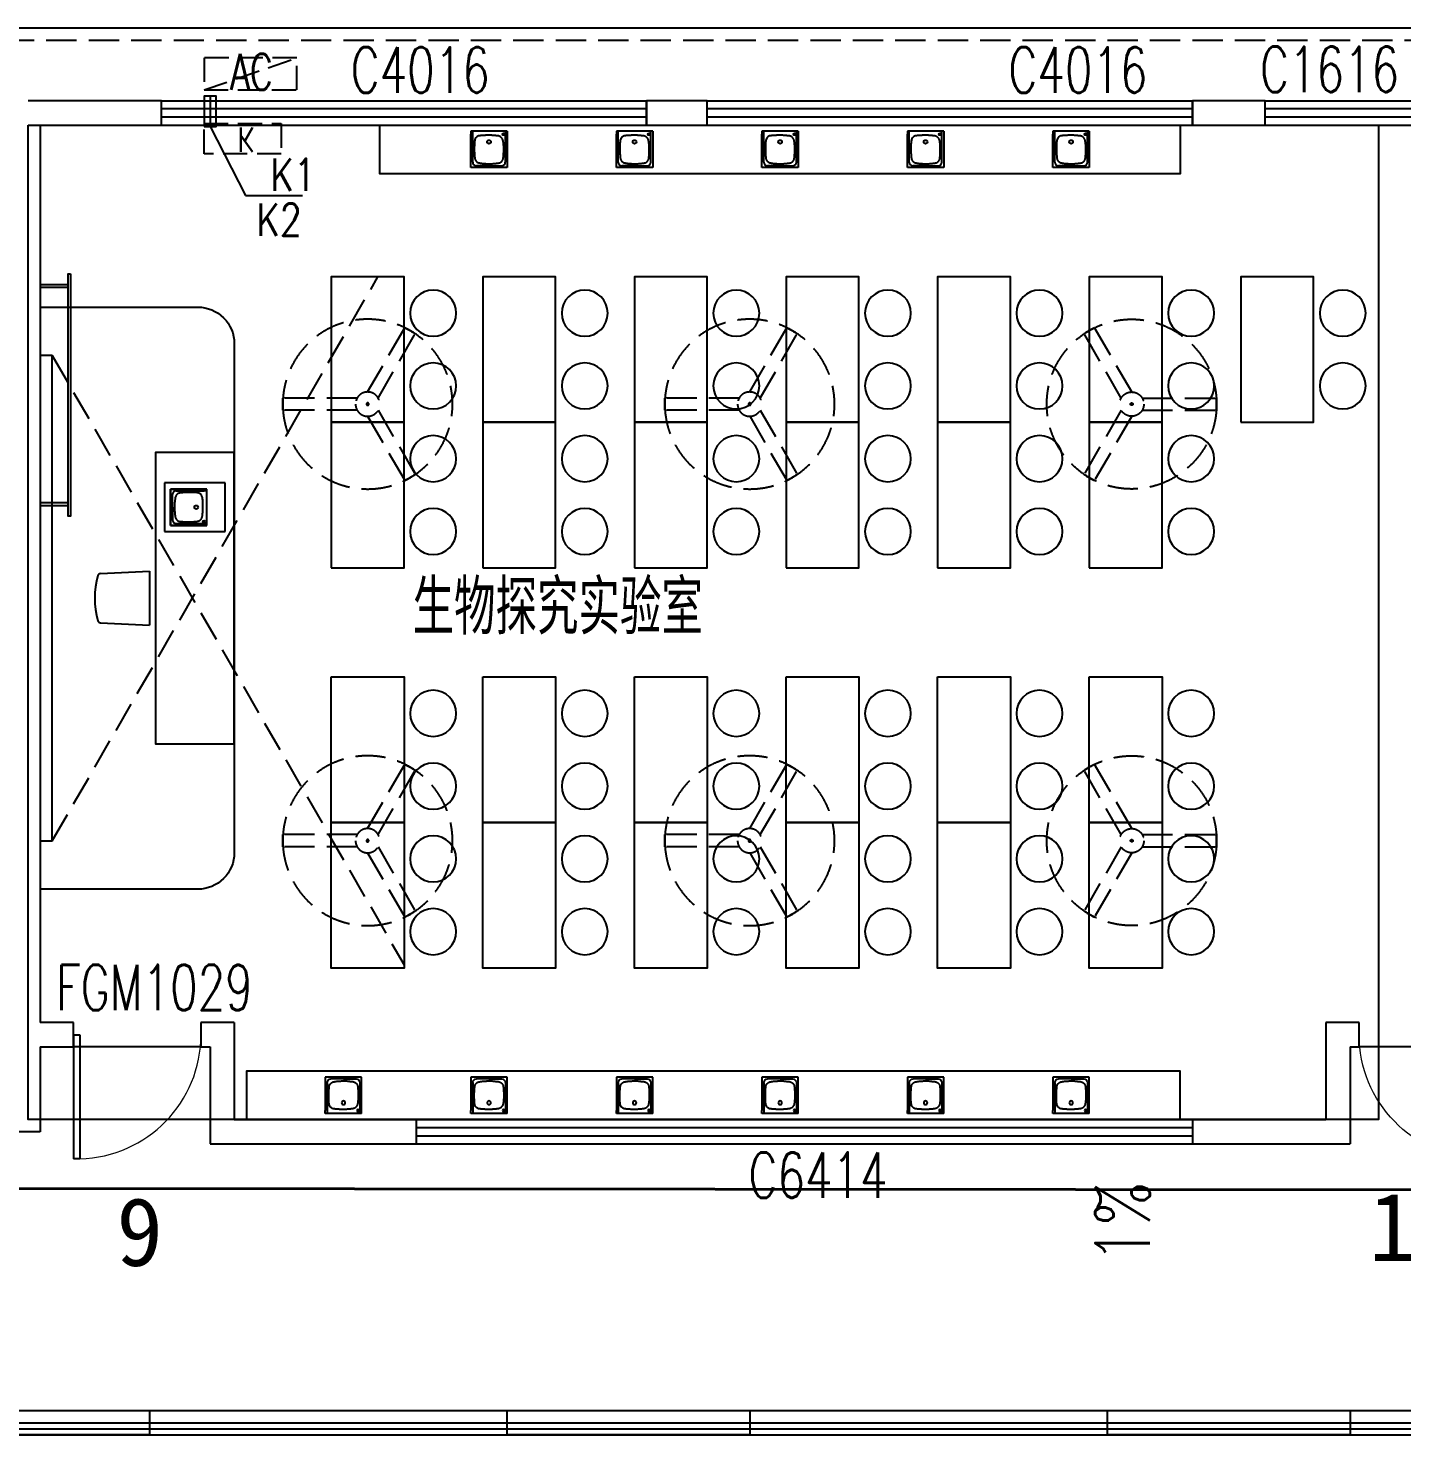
# Model space of a CAD drawing. Extents: x 447078 to 1776277, y 243534 to 519428.
# Drawn here: x 1120396 to 1131723, y 481541 to 493141 of the extents above; entities that cross this region are included whole.
import ezdxf
from ezdxf.xclip import XClip

# ---------------------------------------------------------------- set-up
doc = ezdxf.new("R2010")
doc.units = 0
doc.header["$LTSCALE"] = 1000
doc.header["$MEASUREMENT"] = 0
doc.header["$XCLIPFRAME"] = 2
for name, pattern in [('AP-02-RETAIL$0$DASH', [0.35, 0.25, -0.1]), ('DASH', [0.35, 0.25, -0.1]), ('HIDDEN3', [1.905, 1.27, -0.635])]:
    doc.linetypes.add(name, pattern=pattern)
for name, color, linetype in [('A-DOOR', 2, 'Continuous'), ('A-EQPM-MECH', 191, 'Continuous'), ('A-FIXT', 211, 'Continuous'), ('A-FIXT-DASH', 211, 'HIDDEN3'), ('A-FURN', 251, 'Continuous'), ('A-HRAL', 104, 'Continuous'), ('A-OVER', 23, 'Continuous'), ('A-WALL', 140, 'Continuous'), ('A-WIND', 2, 'Continuous'), ('A-WIND-IDEN', 4, 'Continuous'), ('G-0-XREF', 2, 'Continuous'), ('G-ANNO-NOTE', 80, 'Continuous'), ('X-连廊栏杆修改', 43, 'Continuous'), ('家具', 9, 'Continuous')]:
    doc.layers.add(name, color=color, linetype=linetype)
doc.layers.add('A桥架图层', color=2, linetype='Continuous', lineweight=40)
doc.styles.add('_TCH_DIM', font='SIMPLEX', dxfattribs={"bigfont": 'GBCBIG'})
doc.styles.add('_TCH_WINDOW', font='SIMPLEX', dxfattribs={"height": 3.5, "bigfont": 'GBCBIG'})
doc.styles.add('CCDI_T_G02', font='simplex.shx', dxfattribs={"width": 0.8, "bigfont": 'zjdz.shx'})
doc.styles.add('CCDI_T_G03', font='')
doc.styles.add('Note$0$CCDI-TOG-02', font='simplex.shx', dxfattribs={"width": 0.8, "bigfont": 'zjdz.shx'})
doc.styles.get('CCDI_T_G03').set_extended_font_data('SimHei')

# ---------------------------------------------------------------- blocks, each defined once
blk = doc.blocks.new('PSXT')
at = {"layer": 'A-FIXT'}
blk.add_lwpolyline([(9379, 12695, 0, 0, 0), (9379, 11678, 60, 0, 0), (9379, 11498, 0, 0, 0)], format="xyseb", dxfattribs=at)
at = {"layer": 'A-FIXT-DASH', "style": 'CCDI_T_G02', "width": 0.8}
blk.add_text('1%%%', height=450, rotation=90, dxfattribs=at).set_placement((9249, 11812))
blk = doc.blocks.new('sinkt')
at = {"layer": 'A-FURN'}
for p, q in [((101833719, 17376395), (101833219, 17376395)), ((101833219, 17376395), (101833219, 17375995)), ((101833669, 17376345), (101833369, 17376345)), ((101833369, 17376345), (101833369, 17376045)), ((101833369, 17376345), (101833669, 17376345)), ((101833669, 17376045), (101833669, 17376345)), ((101833669, 17376345), (101833669, 17376045)), ((101833719, 17375995), (101833719, 17376395)), ((101833369, 17376329), (101833393, 17376329)), ((101833623, 17376329), (101833393, 17376329)), ((101833403, 17376221), (101833402, 17376216)), ((101833404, 17376236), (101833403, 17376230)), ((101833403, 17376230), (101833403, 17376226)), ((101833403, 17376226), (101833403, 17376221)), ((101833405, 17376248), (101833404, 17376242)), ((101833404, 17376242), (101833404, 17376236)), ((101833406, 17376259), (101833405, 17376254)), ((101833405, 17376254), (101833405, 17376248)), ((101833407, 17376269), (101833406, 17376264)), ((101833406, 17376264), (101833406, 17376259)), ((101833408, 17376273), (101833407, 17376269)), ((101833409, 17376278), (101833408, 17376273)), ((101833410, 17376282), (101833409, 17376278)), ((101833412, 17376285), (101833410, 17376282)), ((101833414, 17376288), (101833412, 17376285)), ((101833415, 17376291), (101833414, 17376288)), ((101833418, 17376294), (101833415, 17376291)), ((101833420, 17376296), (101833418, 17376294)), ((101833423, 17376299), (101833420, 17376296)), ((101833425, 17376301), (101833423, 17376299)), ((101833428, 17376303), (101833425, 17376301)), ((101833431, 17376305), (101833428, 17376303)), ((101833435, 17376307), (101833431, 17376305)), ((101833439, 17376309), (101833435, 17376307)), ((101833443, 17376310), (101833439, 17376309)), ((101833448, 17376311), (101833443, 17376310)), ((101833452, 17376312), (101833448, 17376311)), ((101833457, 17376312), (101833452, 17376312)), ((101833463, 17376313), (101833457, 17376312)), ((101833468, 17376314), (101833463, 17376313)), ((101833474, 17376314), (101833468, 17376314)), ((101833479, 17376315), (101833474, 17376314)), ((101833485, 17376315), (101833479, 17376315)), ((101833494, 17376316), (101833485, 17376315)), ((101833503, 17376316), (101833494, 17376316)), ((101833513, 17376316), (101833503, 17376316)), ((101833522, 17376316), (101833513, 17376316)), ((101833532, 17376316), (101833522, 17376316)), ((101833535, 17376316), (101833532, 17376316)), ((101833538, 17376316), (101833535, 17376316)), ((101833541, 17376316), (101833538, 17376316)), ((101833544, 17376316), (101833541, 17376316)), ((101833547, 17376316), (101833544, 17376316)), ((101833552, 17376315), (101833547, 17376316)), ((101833556, 17376315), (101833552, 17376315)), ((101833560, 17376315), (101833556, 17376315)), ((101833564, 17376315), (101833560, 17376315)), ((101833568, 17376314), (101833564, 17376315)), ((101833573, 17376314), (101833568, 17376314)), ((101833578, 17376314), (101833573, 17376314)), ((101833583, 17376313), (101833578, 17376314)), ((101833587, 17376313), (101833583, 17376313)), ((101833592, 17376312), (101833587, 17376313)), ((101833595, 17376312), (101833592, 17376312)), ((101833599, 17376311), (101833595, 17376312)), ((101833602, 17376310), (101833599, 17376311)), ((101833605, 17376309), (101833602, 17376310)), ((101833608, 17376307), (101833605, 17376309)), ((101833611, 17376306), (101833608, 17376307)), ((101833613, 17376304), (101833611, 17376306)), ((101833616, 17376302), (101833613, 17376304)), ((101833618, 17376300), (101833616, 17376302)), ((101833620, 17376297), (101833618, 17376300)), ((101833622, 17376295), (101833620, 17376297)), ((101833624, 17376292), (101833622, 17376295)), ((101833625, 17376290), (101833624, 17376292)), ((101833627, 17376287), (101833625, 17376290)), ((101833628, 17376284), (101833627, 17376287)), ((101833629, 17376280), (101833628, 17376284)), ((101833630, 17376276), (101833629, 17376280)), ((101833631, 17376272), (101833630, 17376276)), ((101833631, 17376268), (101833631, 17376272)), ((101833632, 17376264), (101833631, 17376268)), ((101833633, 17376257), (101833632, 17376264)), ((101833634, 17376250), (101833633, 17376257)), ((101833634, 17376243), (101833634, 17376250)), ((101833635, 17376236), (101833634, 17376243)), ((101833636, 17376229), (101833635, 17376236)), ((101833636, 17376222), (101833636, 17376229)), ((101833637, 17376215), (101833636, 17376222)), ((101833654, 17376195), (101833654, 17376298)), ((101833402, 17376216), (101833402, 17376212)), ((101833402, 17376212), (101833402, 17376207)), ((101833402, 17376207), (101833402, 17376204)), ((101833402, 17376204), (101833402, 17376201)), ((101833402, 17376201), (101833402, 17376198)), ((101833402, 17376198), (101833402, 17376196)), ((101833402, 17376196), (101833402, 17376193)), ((101833402, 17376193), (101833402, 17376187)), ((101833402, 17376187), (101833402, 17376181)), ((101833402, 17376181), (101833402, 17376175)), ((101833402, 17376175), (101833402, 17376169)), ((101833402, 17376169), (101833403, 17376163)), ((101833403, 17376163), (101833403, 17376157)), ((101833403, 17376157), (101833403, 17376151)), ((101833403, 17376151), (101833404, 17376145)), ((101833404, 17376145), (101833404, 17376139)), ((101833404, 17376139), (101833404, 17376133)), ((101833404, 17376133), (101833405, 17376127)), ((101833405, 17376127), (101833406, 17376121)), ((101833406, 17376121), (101833406, 17376115)), ((101833406, 17376115), (101833408, 17376109)), ((101833408, 17376109), (101833410, 17376103)), ((101833626, 17376101), (101833627, 17376105)), ((101833627, 17376105), (101833629, 17376109)), ((101833629, 17376109), (101833630, 17376114)), ((101833630, 17376114), (101833631, 17376118)), ((101833631, 17376123), (101833632, 17376128)), ((101833631, 17376118), (101833631, 17376123)), ((101833632, 17376131), (101833633, 17376135)), ((101833632, 17376128), (101833632, 17376131)), ((101833633, 17376135), (101833634, 17376139)), ((101833634, 17376142), (101833635, 17376146)), ((101833634, 17376139), (101833634, 17376142)), ((101833635, 17376151), (101833636, 17376156)), ((101833635, 17376146), (101833635, 17376151)), ((101833636, 17376176), (101833637, 17376180)), ((101833636, 17376172), (101833636, 17376176)), ((101833636, 17376167), (101833636, 17376172)), ((101833636, 17376161), (101833636, 17376167)), ((101833636, 17376156), (101833636, 17376161)), ((101833637, 17376207), (101833637, 17376215)), ((101833637, 17376200), (101833637, 17376207)), ((101833637, 17376193), (101833637, 17376200)), ((101833637, 17376189), (101833637, 17376193)), ((101833637, 17376184), (101833637, 17376189)), ((101833637, 17376180), (101833637, 17376184)), ((101833654, 17376195), (101833654, 17376091)), ((101833219, 17375995), (101833719, 17375995)), ((101833369, 17376060), (101833393, 17376060)), ((101833369, 17376045), (101833669, 17376045)), ((101833369, 17376045), (101833393, 17376045)), ((101833623, 17376060), (101833393, 17376060)), ((101833669, 17376045), (101833393, 17376045)), ((101833410, 17376103), (101833412, 17376099)), ((101833412, 17376099), (101833414, 17376095)), ((101833414, 17376095), (101833417, 17376091)), ((101833417, 17376091), (101833420, 17376088)), ((101833420, 17376088), (101833424, 17376085)), ((101833424, 17376085), (101833430, 17376082)), ((101833430, 17376082), (101833436, 17376079)), ((101833436, 17376079), (101833443, 17376077)), ((101833443, 17376077), (101833450, 17376076)), ((101833450, 17376076), (101833457, 17376075)), ((101833457, 17376075), (101833464, 17376075)), ((101833464, 17376075), (101833472, 17376074)), ((101833472, 17376074), (101833479, 17376074)), ((101833479, 17376074), (101833486, 17376074)), ((101833486, 17376074), (101833493, 17376074)), ((101833493, 17376074), (101833501, 17376073)), ((101833501, 17376073), (101833509, 17376073)), ((101833509, 17376073), (101833516, 17376073)), ((101833516, 17376073), (101833524, 17376073)), ((101833524, 17376073), (101833531, 17376073)), ((101833531, 17376073), (101833538, 17376074)), ((101833538, 17376074), (101833545, 17376074)), ((101833545, 17376074), (101833552, 17376074)), ((101833552, 17376074), (101833558, 17376075)), ((101833558, 17376075), (101833565, 17376075)), ((101833565, 17376075), (101833570, 17376076)), ((101833570, 17376076), (101833575, 17376076)), ((101833575, 17376076), (101833580, 17376076)), ((101833580, 17376076), (101833585, 17376077)), ((101833585, 17376077), (101833590, 17376077)), ((101833590, 17376077), (101833593, 17376078)), ((101833593, 17376078), (101833597, 17376078)), ((101833597, 17376078), (101833600, 17376079)), ((101833600, 17376079), (101833604, 17376081)), ((101833604, 17376081), (101833607, 17376082)), ((101833607, 17376082), (101833609, 17376083)), ((101833609, 17376083), (101833611, 17376085)), ((101833611, 17376085), (101833613, 17376086)), ((101833613, 17376086), (101833615, 17376088)), ((101833615, 17376088), (101833617, 17376090)), ((101833617, 17376090), (101833619, 17376093)), ((101833619, 17376093), (101833622, 17376095)), ((101833622, 17376095), (101833624, 17376098)), ((101833624, 17376098), (101833626, 17376101))]:
    blk.add_line(p, q, dxfattribs=at)
for centre, radius in [((101833393, 17376314), 9.18), ((101833457, 17376195), 15.3)]:
    blk.add_circle(centre, radius, dxfattribs=at)
for centre, start, end in [((101833623, 17376298), 0, 90), ((101833623, 17376091), 270, 0)]:
    blk.add_arc(centre, 30.9, start, end, dxfattribs=at)
blk = doc.blocks.new('CHAIR4')
at = {"layer": 'A-FURN'}
for p, q in [((-449, 226), (0, 248)), ((0, 248), (0, -248)), ((-449, -226), (0, -248))]:
    blk.add_line(p, q, dxfattribs=at)
for centre, radius, start, end in [((267, 0), 767, 164.2925, 195.7075), ((-447, 201), 25, 92.8624, 164.2925), ((-447, -201), 25, 195.7075, 267.1376)]:
    blk.add_arc(centre, radius, start, end, dxfattribs=at)
blk = doc.blocks.new('dfc-1')
at = {"layer": 'A-FURN', "linetype": 'DASH'}
for p, q in [((0, 100), (306, 630)), ((87, 50), (392, 580)), ((-87, 50), (-698, 50)), ((-87, -50), (-698, -50)), ((0, -100), (306, -630)), ((87, -50), (392, -580))]:
    blk.add_line(p, q, dxfattribs=at)
for radius in [700, 100, 10]:
    blk.add_circle((0, 0), radius, dxfattribs=at)
for start, end in [(55.904, 64.096), (175.904, 184.096), (295.904, 304.096)]:
    blk.add_arc((0, 0), 700, start, end, dxfattribs=at)
blk = doc.blocks.new('sinks')
at = {"layer": 'A-FURN'}
for p, q in [((101861907.9, 17372403.9), (101861907.9, 17372383.5)), ((101861907.9, 17372153.9), (101861907.9, 17372383.5)), ((101861920.7, 17372192.3), (101861920.7, 17372403.9)), ((101861941.8, 17372358), (101861938.8, 17372352.9)), ((101861944.2, 17372361), (101861941.8, 17372358)), ((101861946.8, 17372363.6), (101861944.2, 17372361)), ((101861949.7, 17372365.9), (101861946.8, 17372363.6)), ((101861952.9, 17372367.8), (101861949.7, 17372365.9)), ((101861956.3, 17372369.5), (101861952.9, 17372367.8)), ((101861961.1, 17372371.3), (101861956.3, 17372369.5)), ((101861966.1, 17372372.5), (101861961.1, 17372371.3)), ((101861971.1, 17372373.3), (101861966.1, 17372372.5)), ((101861976.2, 17372373.8), (101861971.1, 17372373.3)), ((101861981.4, 17372374.1), (101861976.2, 17372373.8)), ((101861986.4, 17372374.5), (101861981.4, 17372374.1)), ((101861991.5, 17372374.8), (101861986.4, 17372374.5)), ((101861996.6, 17372375.2), (101861991.5, 17372374.8)), ((101862001.6, 17372375.5), (101861996.6, 17372375.2)), ((101862006.7, 17372375.7), (101862001.6, 17372375.5)), ((101862011.6, 17372375.9), (101862006.7, 17372375.7)), ((101862016.5, 17372376.1), (101862011.6, 17372375.9)), ((101862021.4, 17372376.2), (101862016.5, 17372376.1)), ((101862026.4, 17372376.3), (101862021.4, 17372376.2)), ((101862031.3, 17372376.4), (101862026.4, 17372376.3)), ((101862033.7, 17372376.4), (101862031.3, 17372376.4)), ((101862036.1, 17372376.4), (101862033.7, 17372376.4)), ((101862038.4, 17372376.3), (101862036.1, 17372376.4)), ((101862040.8, 17372376.3), (101862038.4, 17372376.3)), ((101862043.2, 17372376.2), (101862040.8, 17372376.3)), ((101862047.1, 17372376.1), (101862043.2, 17372376.2)), ((101862051, 17372376), (101862047.1, 17372376.1)), ((101862054.9, 17372375.8), (101862051, 17372376)), ((101862058.7, 17372375.6), (101862054.9, 17372375.8)), ((101862062.6, 17372375.3), (101862058.7, 17372375.6)), ((101862067.4, 17372374.9), (101862062.6, 17372375.3)), ((101862072.3, 17372374.4), (101862067.4, 17372374.9)), ((101862077.1, 17372373.9), (101862072.3, 17372374.4)), ((101862081.9, 17372373.5), (101862077.1, 17372373.9)), ((101862086.8, 17372373), (101862081.9, 17372373.5)), ((101862090.6, 17372372.6), (101862086.8, 17372373)), ((101862094.5, 17372372.1), (101862090.6, 17372372.6)), ((101862098.3, 17372371.5), (101862094.5, 17372372.1)), ((101862102.1, 17372370.6), (101862098.3, 17372371.5)), ((101862105.7, 17372369.3), (101862102.1, 17372370.6)), ((101862108.3, 17372368), (101862105.7, 17372369.3)), ((101862110.8, 17372366.6), (101862108.3, 17372368)), ((101862113.1, 17372365), (101862110.8, 17372366.6)), ((101862115.3, 17372363.2), (101862113.1, 17372365)), ((101862117.5, 17372361.3), (101862115.3, 17372363.2)), ((101862119.6, 17372359.1), (101862117.5, 17372361.3)), ((101862121.6, 17372356.8), (101862119.6, 17372359.1)), ((101862123.5, 17372354.3), (101862121.6, 17372356.8)), ((101862145.2, 17372192.3), (101862145.2, 17372403.9)), ((101862157.9, 17372403.9), (101862157.9, 17372153.9)), ((101861931.9, 17372293.8), (101861931.7, 17372287.5)), ((101861931.7, 17372287.5), (101861931.7, 17372281.2)), ((101861931.7, 17372281.2), (101861931.7, 17372274.9)), ((101861931.7, 17372274.9), (101861931.8, 17372268.5)), ((101861931.8, 17372268.5), (101861932, 17372262.9)), ((101861932, 17372300.1), (101861931.9, 17372293.8)), ((101861932.2, 17372306.1), (101861932, 17372300.1)), ((101861932, 17372262.9), (101861932.3, 17372257.2)), ((101861932.3, 17372312.2), (101861932.2, 17372306.1)), ((101861932.6, 17372318.3), (101861932.3, 17372312.2)), ((101861932.9, 17372324.3), (101861932.6, 17372318.3)), ((101861933.4, 17372330.4), (101861932.9, 17372324.3)), ((101861934.1, 17372336.2), (101861933.4, 17372330.4)), ((101861935.1, 17372342), (101861934.1, 17372336.2)), ((101861936.6, 17372347.5), (101861935.1, 17372342)), ((101861938.8, 17372352.9), (101861936.6, 17372347.5)), ((101862125.1, 17372351.7), (101862123.5, 17372354.3)), ((101862126.5, 17372349), (101862125.1, 17372351.7)), ((101862128, 17372345.4), (101862126.5, 17372349)), ((101862129, 17372341.7), (101862128, 17372345.4)), ((101862129.8, 17372338), (101862129, 17372341.7)), ((101862130.5, 17372334.2), (101862129.8, 17372338)), ((101862131, 17372330.3), (101862130.5, 17372334.2)), ((101862131.5, 17372325.8), (101862131, 17372330.3)), ((101862132, 17372321.2), (101862131.5, 17372325.8)), ((101862132.5, 17372316.6), (101862132, 17372321.2)), ((101862132.9, 17372312), (101862132.5, 17372316.6)), ((101862133.3, 17372307.5), (101862132.9, 17372312)), ((101862133.7, 17372299.6), (101862133.3, 17372307.5)), ((101862134, 17372291.8), (101862133.7, 17372299.6)), ((101862133.7, 17372260.4), (101862133.8, 17372263)), ((101862133.7, 17372257.7), (101862133.7, 17372260.4)), ((101862133.8, 17372268.3), (101862134.1, 17372276.1)), ((101862133.8, 17372265.6), (101862133.8, 17372268.3)), ((101862133.8, 17372263), (101862133.8, 17372265.6)), ((101862134.1, 17372284), (101862134, 17372291.8)), ((101862134.1, 17372276.1), (101862134.1, 17372284)), ((101861932.3, 17372257.2), (101861932.6, 17372251.6)), ((101861932.6, 17372251.6), (101861933, 17372245.9)), ((101861933, 17372245.9), (101861933.4, 17372240.3)), ((101861933.4, 17372240.3), (101861933.6, 17372236.2)), ((101861933.6, 17372236.2), (101861933.9, 17372232.1)), ((101861933.9, 17372232.1), (101861934.2, 17372228)), ((101861934.2, 17372228), (101861934.5, 17372223.9)), ((101861934.5, 17372223.9), (101861935, 17372219.9)), ((101861935, 17372219.9), (101861935.5, 17372216.9)), ((101861935.5, 17372216.9), (101861936.1, 17372214)), ((101861936.1, 17372214), (101861936.8, 17372211.1)), ((101861936.8, 17372211.1), (101861937.8, 17372208.3)), ((101861937.8, 17372208.3), (101861939.1, 17372205.6)), ((101861939.1, 17372205.6), (101861940.2, 17372203.7)), ((101861940.2, 17372203.7), (101861941.4, 17372201.9)), ((101861941.4, 17372201.9), (101861942.7, 17372200.2)), ((101861942.7, 17372200.2), (101861944.2, 17372198.6)), ((101861944.2, 17372198.6), (101861945.7, 17372197.1)), ((101861945.7, 17372197.1), (101861947.9, 17372195.1)), ((101862032.9, 17372166.6), (101861946.4, 17372166.6)), ((101861947.9, 17372195.1), (101861950.2, 17372193.2)), ((101861950.2, 17372193.2), (101861952.6, 17372191.5)), ((101861952.6, 17372191.5), (101861955.2, 17372190)), ((101861955.2, 17372190), (101861957.9, 17372188.7)), ((101861957.9, 17372188.7), (101861961.6, 17372187.4)), ((101861961.6, 17372187.4), (101861965.4, 17372186.4)), ((101861965.4, 17372186.4), (101861969.3, 17372185.8)), ((101861969.3, 17372185.8), (101861973.1, 17372185.2)), ((101861973.1, 17372185.2), (101861977, 17372184.7)), ((101861977, 17372184.7), (101861980, 17372184.2)), ((101861980, 17372184.2), (101861983.1, 17372183.7)), ((101861983.1, 17372183.7), (101861986.1, 17372183.2)), ((101861986.1, 17372183.2), (101861989.1, 17372182.7)), ((101861989.1, 17372182.7), (101861992.2, 17372182.3)), ((101861992.2, 17372182.3), (101861996.5, 17372181.9)), ((101861996.5, 17372181.9), (101862000.8, 17372181.6)), ((101862000.8, 17372181.6), (101862005.2, 17372181.4)), ((101862005.2, 17372181.4), (101862009.5, 17372181.3)), ((101862009.5, 17372181.3), (101862013.8, 17372181.1)), ((101862013.8, 17372181.1), (101862017.3, 17372180.9)), ((101862017.3, 17372180.9), (101862020.8, 17372180.7)), ((101862020.8, 17372180.7), (101862024.3, 17372180.5)), ((101862024.3, 17372180.5), (101862027.8, 17372180.3)), ((101862027.8, 17372180.3), (101862031.3, 17372180.1)), ((101862031.3, 17372180.1), (101862037.4, 17372180.1)), ((101862032.9, 17372166.6), (101862119.4, 17372166.6)), ((101862037.4, 17372180.1), (101862043.5, 17372180.2)), ((101862043.5, 17372180.2), (101862049.6, 17372180.4)), ((101862049.6, 17372180.4), (101862055.7, 17372180.9)), ((101862055.7, 17372180.9), (101862061.8, 17372181.4)), ((101862061.8, 17372181.4), (101862067.5, 17372182)), ((101862067.5, 17372182), (101862073.3, 17372182.6)), ((101862073.3, 17372182.6), (101862079, 17372183.3)), ((101862079, 17372183.3), (101862084.7, 17372184)), ((101862084.7, 17372184), (101862090.5, 17372184.6)), ((101862090.5, 17372184.6), (101862093.9, 17372185)), ((101862093.9, 17372185), (101862097.3, 17372185.4)), ((101862097.3, 17372185.4), (101862100.7, 17372186)), ((101862100.7, 17372186), (101862104.1, 17372186.8)), ((101862104.1, 17372186.8), (101862107.4, 17372187.9)), ((101862107.4, 17372187.9), (101862109.8, 17372189)), ((101862109.8, 17372189), (101862112.2, 17372190.2)), ((101862112.2, 17372190.2), (101862114.4, 17372191.6)), ((101862114.4, 17372191.6), (101862116.5, 17372193.2)), ((101862116.5, 17372193.2), (101862118.6, 17372194.8)), ((101862118.6, 17372194.8), (101862120.4, 17372196.5)), ((101862120.4, 17372196.5), (101862122.2, 17372198.3)), ((101862122.2, 17372198.3), (101862123.8, 17372200.2)), ((101862123.8, 17372200.2), (101862125.3, 17372202.2)), ((101862125.3, 17372202.2), (101862126.6, 17372204.3)), ((101862126.6, 17372204.3), (101862127.9, 17372206.9)), ((101862127.9, 17372206.9), (101862128.9, 17372209.6)), ((101862128.9, 17372209.6), (101862129.7, 17372212.3)), ((101862129.7, 17372212.3), (101862130.3, 17372215.1)), ((101862130.3, 17372215.1), (101862130.7, 17372218)), ((101862130.7, 17372218), (101862131.3, 17372221.9)), ((101862131.3, 17372221.9), (101862131.7, 17372225.8)), ((101862131.7, 17372225.8), (101862132.1, 17372229.7)), ((101862132.1, 17372229.7), (101862132.4, 17372233.6)), ((101862132.4, 17372233.6), (101862132.6, 17372237.6)), ((101862132.6, 17372237.6), (101862132.9, 17372241.1)), ((101862132.9, 17372241.1), (101862133.1, 17372244.6)), ((101862133.1, 17372244.6), (101862133.3, 17372248.1)), ((101862133.3, 17372248.1), (101862133.4, 17372251.6)), ((101862133.4, 17372251.6), (101862133.6, 17372255.1)), ((101862133.6, 17372255.1), (101862133.7, 17372257.7)), ((101862157.9, 17372153.9), (101861907.9, 17372153.9))]:
    blk.add_line(p, q, dxfattribs=at)
blk.add_lwpolyline([(101862157.9, 17372403.9), (101861907.9, 17372403.9)], dxfattribs=at)
for centre, radius in [((101862132.4, 17372383.5), 7.65), ((101862032.9, 17372330.4), 12.8)]:
    blk.add_circle(centre, radius, dxfattribs=at)
for centre, start, end in [((101861946.4, 17372192.3), 180, 270), ((101862119.4, 17372192.3), 270, 0)]:
    blk.add_arc(centre, 25.7, start, end, dxfattribs=at)
blk = doc.blocks.new('H2S')
at = {"layer": 'A-FURN'}
for points in [[(7949, 4988), (7949, 4588), (250, 4588), (250, 4988)], [(10149, 2988), (9749, 2988), (9749, 588), (10149, 588)], [(7949, -3212), (7949, -2812), (1349, -2812), (1349, -3212)]]:
    blk.add_lwpolyline(points, dxfattribs=at)
for points in [[(949, 2538), (1549, 2538), (1549, 3738), (949, 3738)], [(2199, 2538), (2799, 2538), (2799, 3738), (2199, 3738)], [(3449, 2538), (4049, 2538), (4049, 3738), (3449, 3738)], [(4699, 2538), (5299, 2538), (5299, 3738), (4699, 3738)], [(5949, 2538), (6549, 2538), (6549, 3738), (5949, 3738)], [(7199, 2538), (7799, 2538), (7799, 3738), (7199, 3738)], [(-1351, 2688), (-1351, -1312), (-1451, -1312), (-1451, 2688)], [(949, 1338), (1549, 1338), (1549, 2538), (949, 2538)], [(2199, 1338), (2799, 1338), (2799, 2538), (2199, 2538)], [(3449, 1338), (4049, 1338), (4049, 2538), (3449, 2538)], [(4699, 1338), (5299, 1338), (5299, 2538), (4699, 2538)], [(5949, 1338), (6549, 1338), (6549, 2538), (5949, 2538)], [(7199, 1338), (7799, 1338), (7799, 2538), (7199, 2538)], [(149, -512), (-501, -512), (-501, 1888), (149, 1888)], [(949, 438), (1549, 438), (1549, -762), (949, -762)], [(2199, 438), (2799, 438), (2799, -762), (2199, -762)], [(3449, 438), (4049, 438), (4049, -762), (3449, -762)], [(4699, 438), (5299, 438), (5299, -762), (4699, -762)], [(5949, 438), (6549, 438), (6549, -762), (5949, -762)], [(7199, 438), (7799, 438), (7799, -762), (7199, -762)], [(-1201, -1987), (-1201, 13), (-1221, 13), (-1221, -1987)], [(-1451, -97), (-1451, -77), (-1221, -77), (-1221, -97)], [(949, -762), (1549, -762), (1549, -1962), (949, -1962)], [(2199, -762), (2799, -762), (2799, -1962), (2199, -1962)], [(3449, -762), (4049, -762), (4049, -1962), (3449, -1962)], [(4699, -762), (5299, -762), (5299, -1962), (4699, -1962)], [(5949, -762), (6549, -762), (6549, -1962), (5949, -1962)], [(7199, -762), (7799, -762), (7799, -1962), (7199, -1962)], [(8449, -762), (9049, -762), (9049, -1962), (8449, -1962)], [(-1451, -1897), (-1451, -1877), (-1221, -1877), (-1221, -1897)]]:
    blk.add_lwpolyline(points, close=True, dxfattribs=at)
for centre in [(1789, 3438), (3039, 3438), (4289, 3438), (5539, 3438), (6789, 3438), (8039, 3438), (1789, 2838), (3039, 2838), (4289, 2838), (5539, 2838), (6789, 2838), (8039, 2838), (1789, 2238), (3039, 2238), (4289, 2238), (5539, 2238), (6789, 2238), (8039, 2238), (1789, 1638), (3039, 1638), (4289, 1638), (5539, 1638), (6789, 1638), (8039, 1638), (1789, 138), (3039, 138), (4289, 138), (5539, 138), (6789, 138), (8039, 138), (1789, -462), (3039, -462), (4289, -462), (5539, -462), (6789, -462), (8039, -462), (1789, -1062), (3039, -1062), (4289, -1062), (5539, -1062), (6789, -1062), (8039, -1062), (9289, -1062), (1789, -1662), (3039, -1662), (4289, -1662), (5539, -1662), (6789, -1662), (8039, -1662), (9289, -1662)]:
    blk.add_circle(centre, 190, dxfattribs=at)
at = {"layer": '家具', "linetype": 'DASH'}
for points in [[(-1351, -1312), (1549, 3711)], [(-1351, 2688), (1334, -1962)]]:
    blk.add_lwpolyline(points, dxfattribs=at)
at = {"layer": '家具'}
blk.add_lwpolyline([(-1451, -1712), (-151, -1712, 0.414214), (149, -1412), (149, 2788, 0.414214), (-151, 3088), (-1451, 3088)], format="xyb", dxfattribs=at)
at = {"layer": 'A-FURN', "xscale": 1.19999985396862, "yscale": 1.19999985396862, "zscale": 1.19999985396862}
for p in [(-122233375, -20841945), (-122232175, -20841945), (-122230975, -20841945), (-122229775, -20841945), (-122228575, -20841945), (-122227375, -20841945)]:
    blk.add_blockref('sinks', p, dxfattribs=at)
at = {"layer": 'A-FURN'}
for p in [(1249, 2688), (4399, 2688), (1249, -912), (4399, -912)]:
    blk.add_blockref('dfc-1', p, dxfattribs=at)
at = {"layer": 'A-FURN', "xscale": -1}
for name, p in [('dfc-1', (7549, 2688)), ('sinkt', (101833293, -17376257)), ('dfc-1', (7549, -912))]:
    blk.add_blockref(name, p, dxfattribs=at)
at = {"layer": 'A-FURN'}
for name, p, xscale, yscale, zscale, rotation in [('sinks', (-20836783, -122232037), -1.19999985396862, 1.19999985396862, 1.19999985396862, 270), ('sinks', (-20836783, -122233237), -1.19999985396862, 1.19999985396862, 1.19999985396862, 270), ('CHAIR4', (-551, 688), -0.9000000059604645, 0.9000000059604645, 0.9000000059604645, 180), ('sinks', (-122232175, 20843720), -1.19999985396862, 1.19999985396862, 1.19999985396862, 180), ('sinks', (-122230975, 20843720), -1.19999985396862, 1.19999985396862, 1.19999985396862, 180), ('sinks', (-122229775, 20843720), -1.19999985396862, 1.19999985396862, 1.19999985396862, 180), ('sinks', (-122228575, 20843720), -1.19999985396862, 1.19999985396862, 1.19999985396862, 180), ('sinks', (-122227375, 20843720), -1.19999985396862, 1.19999985396862, 1.19999985396862, 180)]:
    blk.add_blockref(name, p, dxfattribs=dict(at, xscale=xscale, yscale=yscale, zscale=zscale, rotation=rotation))
blk = doc.blocks.new('KT-SWSN')
at = {"layer": 'A-EQPM-MECH', "linetype": 'DASH', "ltscale": 0.8}
blk.add_line((934546, 493315), (935311, 493581), dxfattribs=at)
for points in [[(934546, 493315), (935311, 493315), (935311, 493581), (934546, 493581)], [(935183, 492788), (934546, 492788), (934546, 493038), (935183, 493038)]]:
    blk.add_lwpolyline(points, close=True, dxfattribs=at)
at = {"layer": 'A-EQPM-MECH'}
blk.add_lwpolyline([(934546, 493013), (934646, 493013), (934646, 493263), (934546, 493263)], close=True, dxfattribs=at)
blk.add_lwpolyline([(934596, 493263), (934596, 493013)], dxfattribs=at)
at = {"layer": 'A-FIXT-DASH'}
blk.add_lwpolyline([(934596, 493013), (934887, 492446), (935357, 492446)], dxfattribs=at)
at = {"layer": 'A-EQPM-MECH', "style": '_TCH_DIM', "width": 0.705882}
blk.add_text('AC', height=297.5, dxfattribs=at).set_placement((934762, 493315))
at = {"layer": 'A-EQPM-MECH', "style": 'Note$0$CCDI-TOG-02', "text_generation_flag": 4, "width": 0.8}
blk.add_text('K', height=200, dxfattribs=at).set_placement((934822, 493006))
at = {"layer": 'A-FIXT-DASH', "style": 'CCDI_T_G02', "width": 0.8}
blk.add_text('K1', height=265.8, dxfattribs=at).set_placement((935094, 492483))
blk = doc.blocks.new('LGEET2423')
at = {"layer": 'X-连廊栏杆修改'}
for points in [[(43100, 200), (45100, 200), (45100, 0), (43100, 0)], [(48050, 200), (50050, 200), (50050, 0), (48050, 0)], [(53000, 200), (55000, 200), (55000, 0), (53000, 0)]]:
    blk.add_lwpolyline(points, close=True, dxfattribs=at)
blk = doc.blocks.new('$TCHSYS$WIN2D')
for p, q in [((-0.5, 0.5), (0.5, 0.5)), ((-0.5, 0.5), (-0.5, -0.5)), ((0.5, 0.5), (0.5, -0.5)), ((0.5, 0.1667), (-0.5, 0.1667)), ((0.5, -0.1667), (-0.5, -0.1667)), ((-0.5, -0.5), (0.5, -0.5))]:
    blk.add_line(p, q)
blk = doc.blocks.new('$DorLib2D$00000001')
for p, q in [((0.45, 0.975), (0.5, 0.975)), ((0.45, 0), (0.45, 0.975)), ((0.5, 0), (0.5, 0.975)), ((0.5, 0), (0.45, 0))]:
    blk.add_line(p, q)
at = {"lineweight": 13}
blk.add_arc((0.475, 0), 0.975, 91.4693, 180, dxfattribs=at)

msp = doc.modelspace()

# ---------------------------------------------------------------- linework, layer by layer
at = {"layer": 'A-DOOR'}
for p, q in [((1121820.6, 484741.4), (1120770.6, 484741.4)), ((1132420.6, 484741.4), (1131370.6, 484741.4))]:
    msp.add_line(p, q, dxfattribs=at)
at = {"layer": 'A-HRAL'}
for points in [[(1076345.6, 483941.4), (1076345.6, 481591.4), (1133295.6, 481591.4)], [(1076395.6, 483941.4), (1076395.6, 481641.4), (1133295.6, 481641.4)]]:
    msp.add_lwpolyline(points, dxfattribs=at)
at = {"layer": 'A-OVER'}
msp.add_line((1138295.6, 493141.4), (1085095.6, 493141.4), dxfattribs=at)
at = {"layer": 'A-OVER', "linetype": 'AP-02-RETAIL$0$DASH'}
msp.add_line((1081695.6, 493041.4), (1138295.6, 493041.4), dxfattribs=at)
at = {"layer": 'A-OVER'}
for points in [[(1076295.6, 483941.4), (1076295.6, 481541.4), (1133295.6, 481541.4)], [(1076495.6, 483941.4), (1076495.6, 481741.4), (1133295.6, 481741.4)]]:
    msp.add_lwpolyline(points, dxfattribs=at)
at = {"layer": 'A-WALL'}
for p, q in [((1121495.6, 492541.4), (1120395.6, 492541.4)), ((1121495.6, 492341.4), (1121495.6, 492541.4)), ((1125995.6, 492541.4), (1125495.6, 492541.4)), ((1125495.6, 492541.4), (1125495.6, 492341.4)), ((1125995.6, 492341.4), (1125995.6, 492541.4)), ((1130595.6, 492541.4), (1129995.6, 492541.4)), ((1129995.6, 492541.4), (1129995.6, 492341.4)), ((1130595.6, 492341.4), (1130595.6, 492541.4)), ((1120495.6, 492341.4), (1120495.6, 484941.4)), ((1120495.6, 492341.4), (1121495.6, 492341.4)), ((1125495.6, 492341.4), (1125995.6, 492341.4)), ((1129995.6, 492341.4), (1130595.6, 492341.4)), ((1120770.6, 484941.4), (1120495.6, 484941.4)), ((1120770.6, 484741.4), (1120770.6, 484941.4)), ((1122095.6, 484941.4), (1121820.6, 484941.4)), ((1121820.6, 484941.4), (1121820.6, 484741.4)), ((1122095.6, 484941.4), (1122095.6, 484141.4)), ((1131095.6, 484941.4), (1131095.6, 484141.4)), ((1131370.6, 484941.4), (1131095.6, 484941.4)), ((1131370.6, 484741.4), (1131370.6, 484941.4)), ((1120495.6, 484741.4), (1120770.6, 484741.4)), ((1120495.6, 484741.4), (1120495.6, 484041.4)), ((1121820.6, 484741.4), (1121895.6, 484741.4)), ((1121895.6, 484741.4), (1121895.6, 483941.4)), ((1131295.6, 484741.4), (1131295.6, 483941.4)), ((1131295.6, 484741.4), (1131370.6, 484741.4)), ((1122095.6, 484141.4), (1123595.6, 484141.4)), ((1123595.6, 484141.4), (1123595.6, 483941.4)), ((1129995.6, 484141.4), (1131095.6, 484141.4)), ((1120495.6, 484041.4), (1120295.6, 484041.4)), ((1121895.6, 483941.4), (1123595.6, 483941.4)), ((1129995.6, 483941.4), (1131295.6, 483941.4))]:
    msp.add_line(p, q, dxfattribs=at)
at = {"layer": 'A-WIND'}
for p, q in [((1123595.6, 484141.4), (1129995.6, 484141.4)), ((1123595.6, 484074.7), (1129995.6, 484074.7)), ((1129995.6, 484141.4), (1129995.6, 483941.4)), ((1123595.6, 484008.1), (1129995.6, 484008.1)), ((1123595.6, 483941.4), (1129995.6, 483941.4))]:
    msp.add_line(p, q, dxfattribs=at)
at = {"layer": 'A桥架图层'}
msp.add_line((1082593, 483605.1), (1140556.8, 483555.7), dxfattribs=at)

# ---------------------------------------------------------------- block references
at = {"layer": 'A-DOOR', "yscale": 1050}
for p, xscale, zscale, rotation in [((1121295.6, 484841.4), 1050, 1050, 180.0000000001313), ((1131895.6, 484841.4), -1050, -1050, 180.0000000001405)]:
    msp.add_blockref('$DorLib2D$00000001', p, dxfattribs=dict(at, xscale=xscale, zscale=zscale, rotation=rotation))
at = {"layer": 'A-EQPM-MECH'}
msp.add_blockref('KT-SWSN', (187300, -683.6), dxfattribs=at)
at = {"layer": 'A-WALL'}
ref = msp.add_blockref('H2S', (1121946.1, 489129), dxfattribs=dict(at, xscale=-1, rotation=180))
XClip(ref).set_block_clipping_path([(-1550.5036899531, -3212.3852373729), (9583.4360921679, 4987.6147625629)])
msp.add_blockref('LGEET2423', (1076295.6, 481541.4), dxfattribs=at)
at = {"layer": 'A-WIND', "yscale": 200, "rotation": 179.9999999998113}
for p, xscale, zscale in [((1123495.6, 492441.4), -4000, -4000), ((1127995.6, 492441.4), -4000, -4000), ((1131395.6, 492441.4), -1600, -1600)]:
    msp.add_blockref('$TCHSYS$WIN2D', p, dxfattribs=dict(at, xscale=xscale, zscale=zscale))
at = {"layer": 'G-0-XREF'}
msp.add_blockref('PSXT', (1120395.6, 471141.4), dxfattribs=at)

# ---------------------------------------------------------------- texts
at = {"layer": 'A-FIXT-DASH', "style": 'CCDI_T_G02', "width": 0.8}
msp.add_text('K2', height=265.82, dxfattribs=at).set_placement((1122278.9, 491429.4))
at = {"layer": 'A-WIND-IDEN', "style": '_TCH_WINDOW', "width": 0.705882}
for s, p in [('C4016', (1123056.1, 492608.3)), ('C4016', (1128479.1, 492608.3)), ('C1616', (1130553.3, 492614.3)), ('FGM1029', (1120625.1, 485042.4)), ('C6414', (1126335.6, 483495.8))]:
    msp.add_text(s, height=375, rotation=360, dxfattribs=at).set_placement(p)
at = {"layer": 'G-ANNO-NOTE', "style": 'CCDI_T_G02', "width": 0.8}
msp.add_text('生物探究实验室', height=450, dxfattribs=at).set_placement((1123565.5, 488140.2))
at = {"layer": 'G-ANNO-NOTE', "style": 'CCDI_T_G03'}
for s, p in [('      9', (1118824.8, 482934.7, 0)), ('      10', (1129152, 482974.6, 0))]:
    msp.add_text(s, height=563.29, dxfattribs=at).set_placement(p)

doc.saveas('drawing.dxf')
